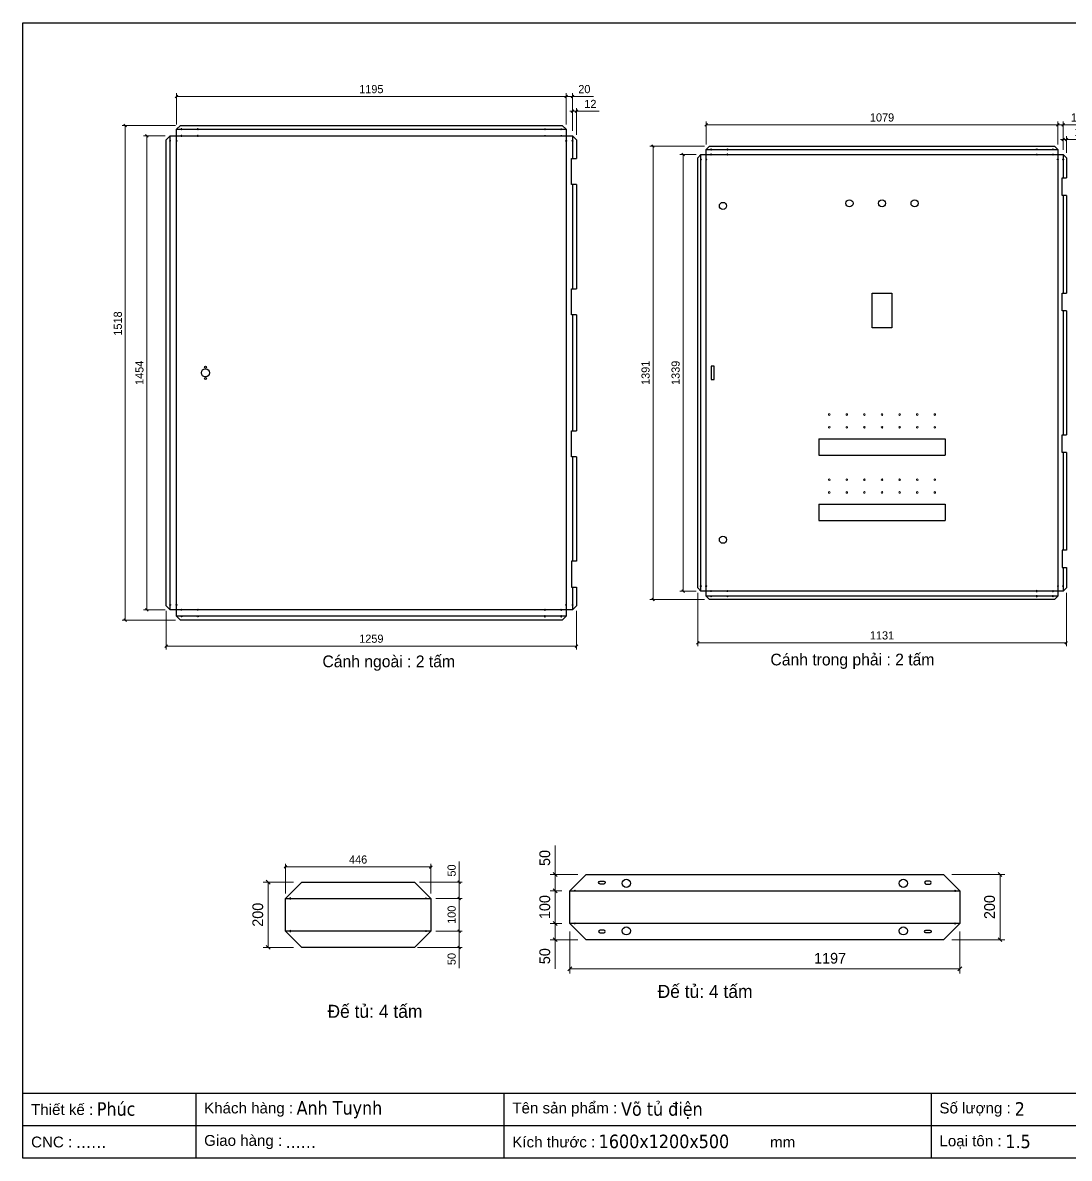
# Model space of a CAD drawing. Header units: millimetres. Extents: x 0 to 4927, y 0 to 3484.
# Drawn here: x 0 to 3211, y 0 to 3484 of the extents above; entities that cross this region are included whole.
import ezdxf
from ezdxf.enums import TextEntityAlignment as Align

# ---------------------------------------------------------------- set-up
doc = ezdxf.new("R2010")
doc.units = ezdxf.units.MM
doc.layers.add('CNC', color=7, linetype='Continuous')
doc.layers.add('DIM', color=253, linetype='Continuous')
doc.layers.add('Tủ điện', color=7, linetype='Continuous', lineweight=25)
doc.layers.add('Vỏ Tủ', color=255, linetype='Continuous', lineweight=18)
doc.styles.add('Arial', font='arial.ttf')
doc.styles.add('Tahoma (Input Text)', font='tahoma.ttf')
doc.dimstyles.new('Dim-25', dxfattribs={"dimtxt": 25, "dimasz": 8, "dimexe": 10, "dimexo": 15, "dimgap": 10, "dimtad": 1, "dimdec": 0, "dimtxsty": 'Standard', "dimblk": 'OBLIQUE', "dimcen": 10, "dimclrd": 5, "dimclre": 5, "dimclrt": 3, "dimazin": 3, "dimtfac": 1, "dimtdec": 0, "dimtmove": 0, "dimatfit": 3, "dimldrblk": 'OBLIQUE', "dimlwd": 9, "dimlwe": 9})
doc.dimstyles.new('Dim-33', dxfattribs={"dimtxt": 33, "dimasz": 12, "dimexe": 15, "dimexo": 25, "dimgap": 15, "dimtad": 1, "dimdec": 0, "dimtxsty": 'Standard', "dimblk": 'OBLIQUE', "dimcen": 10, "dimclrd": 5, "dimclre": 5, "dimclrt": 3, "dimazin": 3, "dimtfac": 1, "dimtdec": 0, "dimtmove": 0, "dimatfit": 3, "dimldrblk": 'OPEN30', "dimlwd": 9, "dimlwe": 9})

# ---------------------------------------------------------------- blocks, each defined once
blk = doc.blocks.new('khungtenAsean2')
at = {"color": 7}
for p, q in [((2970, -1980), (0, -1980)), ((320, -1980), (320, -2100)), ((890, -1980), (890, -2100)), ((1680, -1980), (1680, -2100)), ((2020, -2040), (0, -2040))]:
    blk.add_line(p, q, dxfattribs=at)
blk.add_lwpolyline([(0, 0), (2970, 0), (2970, -2100), (0, -2100)], close=True, dxfattribs=at)
at = {"color": 2, "char_height": 20, "width": 917.634, "attachment_point": 4, "style": 'Arial'}
for s, insert in [('  Tên sản phẩm :', (890, -2010)), ('  Số lượng :', (1680, -2010)), ('  Thiết kế :', (0, -2010)), ('  Khách hàng :', (320, -2010)), ('  Giao hàng :', (320, -2070)), ('  Loại tôn :', (1680, -2070)), ('  CNC :', (0, -2070)), ('  Kích thước :', (890, -2070)), ('mm', (1382.3, -2070))]:
    blk.add_mtext(s, dxfattribs=dict(at, insert=insert))
at = {"color": 1, "style": 'Tahoma (Input Text)', "flags": 8}
for tag, p in [('#03', (506.6, -2019.3)), ('#01', (137.1, -2021.3)), ('#05', (1106.6, -2021.3)), ('#07', (1834.7, -2021.3)), ('#09', (2146.7, -2021.3)), ('#02', (98.5, -2081.3)), ('#04', (486.1, -2081.3)), ('#06', (1065.3, -2081.3)), ('#08', (1817.4, -2081.3)), ('#10', (2146.7, -2081.3))]:
    blk.add_attdef(tag, p, '', height=25, dxfattribs=at)
blk.add_attdef('#11', text='', height=25, dxfattribs=at).set_placement((2915, -2067.3), align=Align.CENTER)
blk = doc.blocks.new('f3daunguoc')
at = {"layer": 'CNC', "color": 2, "lineweight": -3}
blk.add_circle((0, 0), 1.5, dxfattribs=at)
blk = doc.blocks.new('*D1')
at = {"color": 0, "linetype": 'ByBlock', "lineweight": -2}
for p, q in [((1683.1, 3207.9), (1691.1, 3215.9)), ((1703.1, 3215.9), (1695.1, 3207.9))]:
    blk.add_line(p, q, dxfattribs=at)
at = {"layer": 'Defpoints', "color": 0, "transparency": 16777216}
for p in [(1699.1, 3211.9), (1687.1, 3136.6), (1699.1, 3124.6)]:
    blk.add_point(p, dxfattribs=at)
at = {"layer": 'DIM', "color": 5, "lineweight": 9, "transparency": 16777216}
for p, q in [((1687.1, 3211.9), (1679.1, 3211.9)), ((1687.1, 3151.6), (1687.1, 3221.9)), ((1687.1, 3211.9), (1699.1, 3211.9)), ((1699.1, 3139.6), (1699.1, 3221.9)), ((1699.1, 3211.9), (1768.3, 3211.9))]:
    blk.add_line(p, q, dxfattribs=at)
at = {"layer": 'DIM', "color": 3, "transparency": 16777216, "insert": (1741.7, 3234.5), "char_height": 25, "attachment_point": 5}
blk.add_mtext('12', dxfattribs=at)
blk = doc.blocks.new('_Oblique')
at = {"color": 0, "linetype": 'ByBlock', "lineweight": -2}
blk.add_line((-0.5, -0.5), (0.5, 0.5), dxfattribs=at)
blk = doc.blocks.new('*D2')
at = {"color": 0, "linetype": 'ByBlock', "lineweight": -2}
for p, q in [((1671.1, 3261), (1663.1, 3253)), ((1683.1, 3253), (1691.1, 3261))]:
    blk.add_line(p, q, dxfattribs=at)
at = {"layer": 'Defpoints', "color": 0, "transparency": 16777216}
for p in [(1687.1, 3257), (1667.1, 3156.6), (1687.1, 3136.6)]:
    blk.add_point(p, dxfattribs=at)
at = {"layer": 'DIM', "color": 5, "lineweight": 9, "transparency": 16777216}
for p, q in [((1667.1, 3171.6), (1667.1, 3267)), ((1667.1, 3257), (1687.1, 3257)), ((1687.1, 3151.6), (1687.1, 3267)), ((1687.1, 3257), (1751.2, 3257))]:
    blk.add_line(p, q, dxfattribs=at)
at = {"layer": 'DIM', "color": 3, "transparency": 16777216, "insert": (1723.2, 3279.8), "char_height": 25, "attachment_point": 5}
blk.add_mtext('20', dxfattribs=at)
blk = doc.blocks.new('*D3')
at = {"color": 0, "linetype": 'ByBlock', "lineweight": -2}
for p, q in [((476.1, 3261), (468.1, 3253)), ((1663.1, 3253), (1671.1, 3261))]:
    blk.add_line(p, q, dxfattribs=at)
at = {"layer": 'Defpoints', "color": 0, "transparency": 16777216}
for p in [(472.1, 3257), (472.1, 3156.6), (1667.1, 3156.6)]:
    blk.add_point(p, dxfattribs=at)
at = {"layer": 'DIM', "color": 5, "lineweight": 9, "transparency": 16777216}
for p, q in [((472.1, 3171.6), (472.1, 3267)), ((1667.1, 3257), (472.1, 3257)), ((1667.1, 3171.6), (1667.1, 3267))]:
    blk.add_line(p, q, dxfattribs=at)
at = {"layer": 'DIM', "color": 3, "transparency": 16777216, "insert": (1069.6, 3279.8), "char_height": 25, "attachment_point": 5}
blk.add_mtext('1195', dxfattribs=at)
blk = doc.blocks.new('*D4')
at = {"color": 0, "linetype": 'ByBlock', "lineweight": -2}
for p, q in [((318.7, 3164.6), (310.7, 3172.6)), ((310.7, 1654.6), (318.7, 1646.6))]:
    blk.add_line(p, q, dxfattribs=at)
at = {"layer": 'Defpoints', "color": 0, "transparency": 16777216}
for p in [(484.1, 3168.6), (314.7, 1650.6), (484.1, 1650.6)]:
    blk.add_point(p, dxfattribs=at)
at = {"layer": 'DIM', "color": 5, "lineweight": 9, "transparency": 16777216}
for p, q in [((469.1, 3168.6), (304.7, 3168.6)), ((314.7, 3168.6), (314.7, 1650.6)), ((469.1, 1650.6), (304.7, 1650.6))]:
    blk.add_line(p, q, dxfattribs=at)
at = {"layer": 'DIM', "color": 3, "transparency": 16777216, "insert": (291.9, 2560.9), "char_height": 25, "attachment_point": 5, "rotation": 90}
blk.add_mtext('1518', dxfattribs=at)
blk = doc.blocks.new('*D5')
at = {"color": 0, "linetype": 'ByBlock', "lineweight": -2}
for p, q in [((385, 3132.6), (377, 3140.6)), ((377, 1686.6), (385, 1678.6))]:
    blk.add_line(p, q, dxfattribs=at)
at = {"layer": 'Defpoints', "color": 0, "transparency": 16777216}
for p in [(452.1, 3136.6), (381, 1682.6), (452.1, 1682.6)]:
    blk.add_point(p, dxfattribs=at)
at = {"layer": 'DIM', "color": 5, "lineweight": 9, "transparency": 16777216}
for p, q in [((437.1, 3136.6), (371, 3136.6)), ((381, 3136.6), (381, 1682.6)), ((437.1, 1682.6), (371, 1682.6))]:
    blk.add_line(p, q, dxfattribs=at)
at = {"layer": 'DIM', "color": 3, "transparency": 16777216, "insert": (358.2, 2409.6), "char_height": 25, "attachment_point": 5, "rotation": 90}
blk.add_mtext('1454', dxfattribs=at)
blk = doc.blocks.new('*D6')
at = {"color": 0, "linetype": 'ByBlock', "lineweight": -2}
for p, q in [((444.1, 1575), (436.1, 1567)), ((1695.1, 1567), (1703.1, 1575))]:
    blk.add_line(p, q, dxfattribs=at)
at = {"layer": 'Defpoints', "color": 0, "transparency": 16777216}
for p in [(440.1, 1694.6), (1699.1, 1694.6), (1699.1, 1571)]:
    blk.add_point(p, dxfattribs=at)
at = {"layer": 'DIM', "color": 5, "lineweight": 9, "transparency": 16777216}
for p, q in [((440.1, 1679.6), (440.1, 1561)), ((1699.1, 1679.6), (1699.1, 1561)), ((440.1, 1571), (1699.1, 1571))]:
    blk.add_line(p, q, dxfattribs=at)
at = {"layer": 'DIM', "color": 3, "transparency": 16777216, "insert": (1069.6, 1593.8), "char_height": 25, "attachment_point": 5}
blk.add_mtext('1259', dxfattribs=at)
blk = doc.blocks.new('*D7')
at = {"color": 0, "linetype": 'ByBlock', "lineweight": -2}
for p, q in [((3188, 3121.3), (3196, 3129.3)), ((3206, 3129.3), (3198, 3121.3))]:
    blk.add_line(p, q, dxfattribs=at)
at = {"layer": 'Defpoints', "color": 0, "transparency": 16777216}
for p in [(3202, 3125.3), (3192, 3079.1), (3202, 3069.1)]:
    blk.add_point(p, dxfattribs=at)
at = {"layer": 'DIM', "color": 5, "lineweight": 9, "transparency": 16777216}
for p, q in [((3192, 3094.1), (3192, 3135.3)), ((3202, 3084.1), (3202, 3135.3)), ((3192, 3125.3), (3184, 3125.3)), ((3192, 3125.3), (3202, 3125.3)), ((3202, 3125.3), (3271.4, 3125.3))]:
    blk.add_line(p, q, dxfattribs=at)
at = {"layer": 'DIM', "color": 3, "transparency": 16777216, "insert": (3244.7, 3148.1), "char_height": 25, "attachment_point": 5}
blk.add_mtext('10', dxfattribs=at)
blk = doc.blocks.new('*D8')
at = {"color": 0, "linetype": 'ByBlock', "lineweight": -2}
for p, q in [((3172, 3166.1), (3180, 3174.1)), ((3196, 3174.1), (3188, 3166.1))]:
    blk.add_line(p, q, dxfattribs=at)
at = {"layer": 'Defpoints', "color": 0, "transparency": 16777216}
for p in [(3192, 3170.1), (3176, 3095.1), (3192, 3079.1)]:
    blk.add_point(p, dxfattribs=at)
at = {"layer": 'DIM', "color": 5, "lineweight": 9, "transparency": 16777216}
for p, q in [((3176, 3110.1), (3176, 3180.1)), ((3192, 3094.1), (3192, 3180.1)), ((3176, 3170.1), (3168, 3170.1)), ((3176, 3170.1), (3192, 3170.1)), ((3192, 3170.1), (3261.4, 3170.1))]:
    blk.add_line(p, q, dxfattribs=at)
at = {"layer": 'DIM', "color": 3, "transparency": 16777216, "insert": (3234.7, 3192.8), "char_height": 25, "attachment_point": 5}
blk.add_mtext('16', dxfattribs=at)
blk = doc.blocks.new('*D9')
at = {"color": 0, "linetype": 'ByBlock', "lineweight": -2}
for p, q in [((2101, 3174.1), (2093, 3166.1)), ((3172, 3166.1), (3180, 3174.1))]:
    blk.add_line(p, q, dxfattribs=at)
at = {"layer": 'Defpoints', "color": 0, "transparency": 16777216}
for p in [(2097, 3170.1), (2097, 3095.1), (3176, 3095.1)]:
    blk.add_point(p, dxfattribs=at)
at = {"layer": 'DIM', "color": 5, "lineweight": 9, "transparency": 16777216}
for p, q in [((2097, 3110.1), (2097, 3180.1)), ((3176, 3110.1), (3176, 3180.1)), ((3176, 3170.1), (2097, 3170.1))]:
    blk.add_line(p, q, dxfattribs=at)
at = {"layer": 'DIM', "color": 3, "transparency": 16777216, "insert": (2636.5, 3192.8), "char_height": 25, "attachment_point": 5}
blk.add_mtext('1079', dxfattribs=at)
blk = doc.blocks.new('*D10')
at = {"color": 0, "linetype": 'ByBlock', "lineweight": -2}
for p, q in [((1937.9, 3101.1), (1929.9, 3109.1)), ((1929.9, 1718.1), (1937.9, 1710.1))]:
    blk.add_line(p, q, dxfattribs=at)
at = {"layer": 'Defpoints', "color": 0, "transparency": 16777216}
for p in [(2107, 3105.1), (1933.9, 1714.1), (2107, 1714.1)]:
    blk.add_point(p, dxfattribs=at)
at = {"layer": 'DIM', "color": 5, "lineweight": 9, "transparency": 16777216}
for p, q in [((2092, 3105.1), (1923.9, 3105.1)), ((1933.9, 3105.1), (1933.9, 1714.1)), ((2092, 1714.1), (1923.9, 1714.1))]:
    blk.add_line(p, q, dxfattribs=at)
at = {"layer": 'DIM', "color": 3, "transparency": 16777216, "insert": (1911.2, 2409.6), "char_height": 25, "attachment_point": 5, "rotation": 90}
blk.add_mtext('1391', dxfattribs=at)
blk = doc.blocks.new('*D11')
at = {"color": 0, "linetype": 'ByBlock', "lineweight": -2}
for p, q in [((2030.1, 3075.1), (2022.1, 3083.1)), ((2022.1, 1744.1), (2030.1, 1736.1))]:
    blk.add_line(p, q, dxfattribs=at)
at = {"layer": 'Defpoints', "color": 0, "transparency": 16777216}
for p in [(2026.1, 3079.1), (2081, 3079.1), (2081, 1740.1)]:
    blk.add_point(p, dxfattribs=at)
at = {"layer": 'DIM', "color": 5, "lineweight": 9, "transparency": 16777216}
for p, q in [((2066, 3079.1), (2016.1, 3079.1)), ((2026.1, 1740.1), (2026.1, 3079.1)), ((2066, 1740.1), (2016.1, 1740.1))]:
    blk.add_line(p, q, dxfattribs=at)
at = {"layer": 'DIM', "color": 3, "transparency": 16777216, "insert": (2003.3, 2409.6), "char_height": 25, "attachment_point": 5, "rotation": 90}
blk.add_mtext('1339', dxfattribs=at)
blk = doc.blocks.new('*D12')
at = {"color": 0, "linetype": 'ByBlock', "lineweight": -2}
for p, q in [((2075, 1585.1), (2067, 1577.1)), ((3198, 1577.1), (3206, 1585.1))]:
    blk.add_line(p, q, dxfattribs=at)
at = {"layer": 'Defpoints', "color": 0, "transparency": 16777216}
for p in [(2071, 1750.1), (3202, 1750.1), (3202, 1581.1)]:
    blk.add_point(p, dxfattribs=at)
at = {"layer": 'DIM', "color": 5, "lineweight": 9, "transparency": 16777216}
for p, q in [((2071, 1735.1), (2071, 1571.1)), ((3202, 1735.1), (3202, 1571.1)), ((2071, 1581.1), (3202, 1581.1))]:
    blk.add_line(p, q, dxfattribs=at)
at = {"layer": 'DIM', "color": 3, "transparency": 16777216, "insert": (2636.5, 1603.9), "char_height": 25, "attachment_point": 5}
blk.add_mtext('1131', dxfattribs=at)
blk = doc.blocks.new('*D19')
at = {"color": 0, "linetype": 'ByBlock', "lineweight": -2}
for p, q in [((759.2, 841.1), (747.2, 853.1)), ((747.2, 653.1), (759.2, 641.1))]:
    blk.add_line(p, q, dxfattribs=at)
at = {"layer": 'Defpoints', "color": 0, "transparency": 16777216}
for p in [(753.2, 847.1), (856.1, 847.1), (856.1, 647.1)]:
    blk.add_point(p, dxfattribs=at)
at = {"layer": 'DIM', "color": 5, "lineweight": 9, "transparency": 16777216}
for p, q in [((831.1, 847.1), (738.2, 847.1)), ((753.2, 647.1), (753.2, 847.1)), ((831.1, 647.1), (738.2, 647.1))]:
    blk.add_line(p, q, dxfattribs=at)
at = {"layer": 'DIM', "color": 3, "transparency": 16777216, "insert": (721.4, 747.1), "char_height": 33, "attachment_point": 5, "rotation": 90}
blk.add_mtext('200', dxfattribs=at)
blk = doc.blocks.new('_Open30')
at = {"color": 0, "linetype": 'ByBlock', "lineweight": -2}
for p, q in [((-1, 0.27), (0, 0)), ((0, 0), (-1, -0.27)), ((0, 0), (-1, 0))]:
    blk.add_line(p, q, dxfattribs=at)
blk = doc.blocks.new('*D20')
at = {"color": 0, "linetype": 'ByBlock', "lineweight": -2}
for p, q in [((3004.5, 864.6), (2992.5, 876.6)), ((2992.5, 676.6), (3004.5, 664.6))]:
    blk.add_line(p, q, dxfattribs=at)
at = {"layer": 'Defpoints', "color": 0, "transparency": 16777216}
for p in [(2825.6, 870.6), (2825.6, 670.6), (2998.5, 670.6)]:
    blk.add_point(p, dxfattribs=at)
at = {"layer": 'DIM', "color": 5, "lineweight": 9, "transparency": 16777216}
for p, q in [((2850.6, 870.6), (3013.5, 870.6)), ((2998.5, 870.6), (2998.5, 670.6)), ((2850.6, 670.6), (3013.5, 670.6))]:
    blk.add_line(p, q, dxfattribs=at)
at = {"layer": 'DIM', "color": 3, "transparency": 16777216, "insert": (2966.6, 770.6), "char_height": 33, "attachment_point": 5, "rotation": 90}
blk.add_mtext('200', dxfattribs=at)
blk = doc.blocks.new('*D21')
at = {"color": 0, "linetype": 'ByBlock', "lineweight": -2}
for p, q in [((1684.6, 587.5), (1672.6, 575.5)), ((2869.6, 575.5), (2881.6, 587.5))]:
    blk.add_line(p, q, dxfattribs=at)
at = {"layer": 'Defpoints', "color": 0, "transparency": 16777216}
for p in [(1678.6, 720.6), (2875.6, 720.6), (2875.6, 581.5)]:
    blk.add_point(p, dxfattribs=at)
at = {"layer": 'DIM', "color": 5, "lineweight": 9, "transparency": 16777216}
for p, q in [((1678.6, 695.6), (1678.6, 566.5)), ((2875.6, 695.6), (2875.6, 566.5)), ((1678.6, 581.5), (2875.6, 581.5))]:
    blk.add_line(p, q, dxfattribs=at)
at = {"layer": 'DIM', "color": 3, "transparency": 16777216, "insert": (2477.1, 613.4), "char_height": 33, "attachment_point": 5}
blk.add_mtext('1197', dxfattribs=at)
blk = doc.blocks.new('*D22')
at = {"color": 0, "linetype": 'ByBlock', "lineweight": -2}
for p, q in [((1639.7, 814.6), (1627.7, 826.6)), ((1627.7, 726.6), (1639.7, 714.6))]:
    blk.add_line(p, q, dxfattribs=at)
at = {"layer": 'Defpoints', "color": 0, "transparency": 16777216}
for p in [(1678.6, 820.6), (1633.7, 720.6), (1678.6, 720.6)]:
    blk.add_point(p, dxfattribs=at)
at = {"layer": 'DIM', "color": 5, "lineweight": 9, "transparency": 16777216}
for p, q in [((1653.6, 820.6), (1618.7, 820.6)), ((1633.7, 820.6), (1633.7, 720.6)), ((1653.6, 720.6), (1618.7, 720.6))]:
    blk.add_line(p, q, dxfattribs=at)
at = {"layer": 'DIM', "color": 3, "transparency": 16777216, "insert": (1601.9, 770.6), "char_height": 33, "attachment_point": 5, "rotation": 90}
blk.add_mtext('100', dxfattribs=at)
blk = doc.blocks.new('*D23')
at = {"color": 0, "linetype": 'ByBlock', "lineweight": -2}
for p, q in [((1639.7, 864.6), (1627.7, 876.6)), ((1627.7, 826.6), (1639.7, 814.6))]:
    blk.add_line(p, q, dxfattribs=at)
at = {"layer": 'Defpoints', "color": 0, "transparency": 16777216}
for p in [(1633.7, 870.6), (1728.6, 870.6), (1678.6, 820.6)]:
    blk.add_point(p, dxfattribs=at)
at = {"layer": 'DIM', "color": 5, "lineweight": 9, "transparency": 16777216}
for p, q in [((1633.7, 870.6), (1633.7, 959.7)), ((1703.6, 870.6), (1618.7, 870.6)), ((1633.7, 820.6), (1633.7, 870.6)), ((1653.6, 820.6), (1618.7, 820.6))]:
    blk.add_line(p, q, dxfattribs=at)
at = {"layer": 'DIM', "color": 3, "transparency": 16777216, "insert": (1601.9, 921.2), "char_height": 33, "attachment_point": 5, "rotation": 90}
blk.add_mtext('50', dxfattribs=at)
blk = doc.blocks.new('*D24')
at = {"color": 0, "linetype": 'ByBlock', "lineweight": -2}
for p, q in [((1639.7, 714.6), (1627.7, 726.6)), ((1627.7, 676.6), (1639.7, 664.6))]:
    blk.add_line(p, q, dxfattribs=at)
at = {"layer": 'Defpoints', "color": 0, "transparency": 16777216}
for p in [(1678.6, 720.6), (1633.7, 670.6), (1728.6, 670.6)]:
    blk.add_point(p, dxfattribs=at)
at = {"layer": 'DIM', "color": 5, "lineweight": 9, "transparency": 16777216}
for p, q in [((1653.6, 720.6), (1618.7, 720.6)), ((1633.7, 720.6), (1633.7, 670.6)), ((1703.6, 670.6), (1618.7, 670.6)), ((1633.7, 670.6), (1633.7, 581.4))]:
    blk.add_line(p, q, dxfattribs=at)
at = {"layer": 'DIM', "color": 3, "transparency": 16777216, "insert": (1601.9, 620), "char_height": 33, "attachment_point": 5, "rotation": 90}
blk.add_mtext('50', dxfattribs=at)
blk = doc.blocks.new('ovan8.5x20')
at = {"layer": 'CNC', "color": 2, "lineweight": -3}
for p, q in [((5.7, 4.2), (-5.8, 4.2)), ((-5.8, -4.2), (5.7, -4.2))]:
    blk.add_line(p, q, dxfattribs=at)
for centre, start, end in [((-5.8, 0), 90, 270), ((5.7, 0), 270, 90)]:
    blk.add_arc(centre, 4.25, start, end, dxfattribs=at)
blk = doc.blocks.new('*D25')
at = {"color": 0, "linetype": 'ByBlock', "lineweight": -2}
for p, q in [((810.1, 897.6), (802.1, 889.6)), ((1248.1, 889.6), (1256.1, 897.6))]:
    blk.add_line(p, q, dxfattribs=at)
at = {"layer": 'Defpoints', "color": 0, "ltscale": 3, "transparency": 16777216}
for p in [(1252.1, 893.6), (806.1, 797.1), (1252.1, 797.1)]:
    blk.add_point(p, dxfattribs=at)
at = {"layer": 'DIM', "color": 5, "lineweight": 9, "ltscale": 3, "transparency": 16777216}
for p, q in [((806.1, 812.1), (806.1, 903.6)), ((806.1, 893.6), (1252.1, 893.6)), ((1252.1, 812.1), (1252.1, 903.6))]:
    blk.add_line(p, q, dxfattribs=at)
at = {"layer": 'DIM', "color": 3, "ltscale": 3, "transparency": 16777216, "insert": (1029.1, 916.4), "char_height": 25, "attachment_point": 5}
blk.add_mtext('446', dxfattribs=at)
blk = doc.blocks.new('*D26')
at = {"color": 0, "linetype": 'ByBlock', "lineweight": -2}
for p, q in [((1342.8, 843.1), (1334.8, 851.1)), ((1334.8, 801.1), (1342.8, 793.1))]:
    blk.add_line(p, q, dxfattribs=at)
at = {"layer": 'Defpoints', "color": 0, "ltscale": 3, "transparency": 16777216}
for p in [(1202.1, 847.1), (1338.8, 847.1), (1252.1, 797.1)]:
    blk.add_point(p, dxfattribs=at)
at = {"layer": 'DIM', "color": 5, "lineweight": 9, "ltscale": 3, "transparency": 16777216}
for p, q in [((1338.8, 847.1), (1338.8, 910.8)), ((1217.1, 847.1), (1348.8, 847.1)), ((1338.8, 797.1), (1338.8, 847.1)), ((1267.1, 797.1), (1348.8, 797.1))]:
    blk.add_line(p, q, dxfattribs=at)
at = {"layer": 'DIM', "color": 3, "ltscale": 3, "transparency": 16777216, "insert": (1316.1, 882.9), "char_height": 25, "attachment_point": 5, "rotation": 90}
blk.add_mtext('50', dxfattribs=at)
blk = doc.blocks.new('*D27')
at = {"color": 0, "linetype": 'ByBlock', "lineweight": -2}
for p, q in [((1342.8, 793.1), (1334.8, 801.1)), ((1334.8, 701.1), (1342.8, 693.1))]:
    blk.add_line(p, q, dxfattribs=at)
at = {"layer": 'Defpoints', "color": 0, "ltscale": 3, "transparency": 16777216}
for p in [(1252.1, 797.1), (1338.8, 797.1), (1252.1, 697.1)]:
    blk.add_point(p, dxfattribs=at)
at = {"layer": 'DIM', "color": 5, "lineweight": 9, "ltscale": 3, "transparency": 16777216}
for p, q in [((1267.1, 797.1), (1348.8, 797.1)), ((1338.8, 697.1), (1338.8, 797.1)), ((1267.1, 697.1), (1348.8, 697.1))]:
    blk.add_line(p, q, dxfattribs=at)
at = {"layer": 'DIM', "color": 3, "ltscale": 3, "transparency": 16777216, "insert": (1316.1, 747.1), "char_height": 25, "attachment_point": 5, "rotation": 90}
blk.add_mtext('100', dxfattribs=at)
blk = doc.blocks.new('*D28')
at = {"color": 0, "linetype": 'ByBlock', "lineweight": -2}
for p, q in [((1342.8, 693.1), (1334.8, 701.1)), ((1334.8, 651.1), (1342.8, 643.1))]:
    blk.add_line(p, q, dxfattribs=at)
at = {"layer": 'Defpoints', "color": 0, "ltscale": 3, "transparency": 16777216}
for p in [(1252.1, 697.1), (1196, 647.1), (1338.8, 647.1)]:
    blk.add_point(p, dxfattribs=at)
at = {"layer": 'DIM', "color": 5, "lineweight": 9, "ltscale": 3, "transparency": 16777216}
for p, q in [((1267.1, 697.1), (1348.8, 697.1)), ((1338.8, 697.1), (1338.8, 647.1)), ((1211, 647.1), (1348.8, 647.1)), ((1338.8, 647.1), (1338.8, 583.4))]:
    blk.add_line(p, q, dxfattribs=at)
at = {"layer": 'DIM', "color": 3, "ltscale": 3, "transparency": 16777216, "insert": (1316.1, 611.2), "char_height": 25, "attachment_point": 5, "rotation": 90}
blk.add_mtext('50', dxfattribs=at)

msp = doc.modelspace()

# ---------------------------------------------------------------- linework, layer by layer
at = {"color": 7}
for p, q in [((806.1, 797.1), (856.1, 847.1)), ((856.1, 847.1), (1202.1, 847.1)), ((1252.1, 797.1), (1202.1, 847.1)), ((1678.6, 820.6), (1728.6, 870.6)), ((1728.6, 870.6), (2825.6, 870.6)), ((2825.6, 870.6), (2875.6, 820.6)), ((1678.6, 820.6), (2875.6, 820.6)), ((1678.6, 720.6), (1678.6, 820.6)), ((2875.6, 820.6), (2875.6, 720.6)), ((806.1, 697.1), (806.1, 797.1)), ((806.1, 797.1), (1252.1, 797.1)), ((1252.1, 797.1), (1252.1, 697.1)), ((1252.1, 697.1), (806.1, 697.1)), ((856.1, 647.1), (806.1, 697.1)), ((1252.1, 697.1), (1202.1, 647.1)), ((2875.6, 720.6), (1678.6, 720.6)), ((1678.6, 720.6), (1728.6, 670.6)), ((2875.6, 720.6), (2825.6, 670.6)), ((2825.6, 670.6), (1728.6, 670.6)), ((1202.1, 647.1), (856.1, 647.1))]:
    msp.add_line(p, q, dxfattribs=at)
for points in [[(1699.1, 1752.1), (1699.1, 1694.6), (1687.1, 1682.6), (1667.1, 1682.6), (1667.1, 1662.6), (1655.1, 1650.6), (484.1, 1650.6), (472.1, 1662.6), (472.1, 1682.6), (452.1, 1682.6), (440.1, 1694.6), (440.1, 3124.6), (452.1, 3136.6), (472.1, 3136.6), (472.1, 3156.6), (484.1, 3168.6), (1655.1, 3168.6), (1667.1, 3156.6), (1667.1, 3136.6), (1687.1, 3136.6), (1699.1, 3124.6), (1699.1, 3067.1)], [(452.1, 1682.6), (452.1, 3136.6)], [(472.1, 3156.6), (1667.1, 3156.6)], [(1687.1, 3136.6), (1687.1, 3067.1)], [(3202, 1811.9), (3202, 1750.1), (3192, 1740.1), (3176, 1740.1), (3176, 1724.1), (3166, 1714.1), (2107, 1714.1), (2097, 1724.1), (2097, 1740.1), (2081, 1740.1), (2071, 1750.1), (2071, 3069.1), (2081, 3079.1), (2097, 3079.1), (2097, 3095.1), (2107, 3105.1), (3166, 3105.1), (3176, 3095.1), (3176, 3079.1), (3192, 3079.1), (3202, 3069.1), (3202, 3007.4)], [(2081, 1740.1), (2081, 3079.1)], [(2097, 3095.1), (3176, 3095.1)], [(3192, 3079.1), (3192, 3007.4)], [(1687.1, 2987.1), (1687.1, 2667.1)], [(1699.1, 2987.1), (1699.1, 2667.1)], [(3192, 2953.4), (3192, 2654.1)], [(3202, 2953.4), (3202, 2654.1)], [(1687.1, 2587.1), (1687.1, 2232.1)], [(1699.1, 2587.1), (1699.1, 2232.1)], [(3192, 2600.1), (3192, 2219.1)], [(3202, 2600.1), (3202, 2219.1)], [(3192, 2165.1), (3192, 1865.9)], [(3202, 2165.1), (3202, 1865.9)], [(1687.1, 2152.1), (1687.1, 1832.1)], [(1699.1, 2152.1), (1699.1, 1832.1)], [(3192, 1811.9), (3192, 1740.1)], [(1687.1, 1752.1), (1687.1, 1682.6)], [(3176, 1724.1), (2097, 1724.1)], [(1667.1, 1662.6), (472.1, 1662.6)]]:
    msp.add_lwpolyline(points, dxfattribs=at)
for points in [[(472.1, 3136.6), (1667.1, 3136.6), (1667.1, 1682.6), (472.1, 1682.6)], [(2097, 3079.1), (3176, 3079.1), (3176, 1740.1), (2097, 1740.1)]]:
    msp.add_lwpolyline(points, close=True, dxfattribs=at)
at = {"color": 2}
for points in [[(1699.1, 2987.1), (1684.1, 2987.1), (1684.1, 3067.1), (1699.1, 3067.1)], [(3202, 2953.4), (3189, 2953.4), (3189, 3007.4), (3202, 3007.4)], [(1699.1, 2587.1), (1684.1, 2587.1), (1684.1, 2667.1), (1699.1, 2667.1)], [(3202, 2600.1), (3189, 2600.1), (3189, 2654.1), (3202, 2654.1)], [(1699.1, 2152.1), (1684.1, 2152.1), (1684.1, 2232.1), (1699.1, 2232.1)], [(3202, 2165.1), (3189, 2165.1), (3189, 2219.1), (3202, 2219.1)], [(3202, 1865.9), (3189, 1865.9), (3189, 1811.9), (3202, 1811.9)], [(1699.1, 1832.1), (1684.1, 1832.1), (1684.1, 1752.1), (1699.1, 1752.1)]]:
    msp.add_lwpolyline(points, dxfattribs=at)
for centre, radius in [((2148.5, 2921.6), 11), ((560.6, 2409.6), 12.5), ((560.6, 2426.6), 3), ((560.6, 2392.6), 3), ((2148.5, 1897.6), 11)]:
    msp.add_circle(centre, radius, dxfattribs=at)
at = {"color": 2, "ltscale": 3}
for centre in [(1852.1, 843.6), (2702.1, 843.6), (1852.1, 697.6), (2702.1, 697.6)]:
    msp.add_circle(centre, 12.5, dxfattribs=at)
at = {"layer": 'Tủ điện', "color": 2}
for p, q in [((2442.5, 2206.6), (2830.5, 2206.6)), ((2442.5, 2206.6), (2442.5, 2156.6)), ((2830.5, 2206.6), (2830.5, 2156.6)), ((2442.5, 2156.6), (2830.5, 2156.6)), ((2442.5, 2006.6), (2830.5, 2006.6)), ((2442.5, 2006.6), (2442.5, 1956.6)), ((2830.5, 2006.6), (2830.5, 1956.6)), ((2442.5, 1956.6), (2830.5, 1956.6))]:
    msp.add_line(p, q, dxfattribs=at)
msp.add_lwpolyline([(2606, 2653.8), (2667.1, 2653.8), (2667.1, 2548.1), (2606, 2548.1)], close=True, dxfattribs=at)
msp.add_lwpolyline([(2112.2, 2429.6), (2112.2, 2389.6), (2121.2, 2389.6), (2121.2, 2429.6), (2112.2, 2429.6)], dxfattribs=at)
for centre in [(2536.5, 2929.6), (2636.5, 2929.6), (2736.5, 2929.6)]:
    msp.add_circle(centre, 11, dxfattribs=at)
at = {"layer": 'Vỏ Tủ', "color": 2}
for centre in [(2474.5, 2281.6), (2528.5, 2281.6), (2582.5, 2281.6), (2636.5, 2281.6), (2690.5, 2281.6), (2744.5, 2281.6), (2798.5, 2281.6), (2474.5, 2242.6), (2528.5, 2242.6), (2582.5, 2242.6), (2636.5, 2242.6), (2690.5, 2242.6), (2744.5, 2242.6), (2798.5, 2242.6), (2474.5, 2081.6), (2528.5, 2081.6), (2582.5, 2081.6), (2636.5, 2081.6), (2690.5, 2081.6), (2744.5, 2081.6), (2798.5, 2081.6), (2474.5, 2042.6), (2528.5, 2042.6), (2582.5, 2042.6), (2636.5, 2042.6), (2690.5, 2042.6), (2744.5, 2042.6), (2798.5, 2042.6)]:
    msp.add_circle(centre, 2.5, dxfattribs=at)

# ---------------------------------------------------------------- block references
at = {"color": 7}
ref = msp.add_blockref('khungtenAsean2', (0, 3483.6), dxfattribs=dict(at, xscale=1.658879999986311, yscale=1.658879999986311, zscale=1.658879999986311))
ref.add_attrib('#08', '1.5', (3014.9, 31.1), dxfattribs={"color": 1, "height": 41.47, "style": 'Tahoma (Input Text)'})
ref.add_attrib('#07', '2', (3043.5, 130.6), dxfattribs={"color": 1, "height": 41.5, "style": 'Tahoma (Input Text)'})
ref.add_attrib('#06', '1600x1200x500', (1767.3, 31.1), dxfattribs={"color": 1, "height": 41.472, "style": 'Tahoma (Input Text)'})
ref.add_attrib('#05', 'Võ tủ điện', (1835.8, 130.6), dxfattribs={"color": 1, "height": 41.47, "style": 'Tahoma (Input Text)'})
ref.add_attrib('#04', '......', (806.4, 31.1), dxfattribs={"color": 1, "height": 41.47, "style": 'Tahoma (Input Text)'})
ref.add_attrib('#03', 'Anh Tuynh', (840.3, 133.9), dxfattribs={"color": 1, "height": 41.47, "style": 'Tahoma (Input Text)'})
ref.add_attrib('#02', '......', (163.3, 31.1), dxfattribs={"color": 1, "height": 41.47, "style": 'Tahoma (Input Text)'})
ref.add_attrib('#01', 'Phúc', (227.4, 130.6), dxfattribs={"color": 1, "height": 41.47, "style": 'Tahoma (Input Text)'})
at = {"lineweight": -3, "xscale": -1}
for p, rotation in [((487.1, 3156.6), 180), ((487.1, 3136.6), 180), ((537.1, 3156.6), 180), ((537.1, 3136.6), 180), ((452.1, 3121.6), 180), ((472.1, 3121.6), 180), ((2081, 3064.1), 180), ((2097, 3064.1), 180), ((2112, 3095.1), 180), ((2112, 3079.1), 180), ((2162, 3095.1), 180), ((2162, 3079.1), 180), ((2860.6, 820.6), 90), ((821.1, 797.1), 270), ((821.1, 697.1), 270), ((2860.6, 720.6), 90)]:
    msp.add_blockref('f3daunguoc', p, dxfattribs=dict(at, rotation=rotation))
at = {"lineweight": -3}
for p, rotation in [((1602.1, 3156.6), 180), ((1602.1, 3136.6), 180), ((1652.1, 3156.6), 180), ((1652.1, 3136.6), 180), ((1667.1, 3121.6), 180), ((1687.1, 3121.6), 180), ((3111, 3095.1), 180), ((3111, 3079.1), 180), ((3161, 3095.1), 180), ((3161, 3079.1), 180), ((3176, 3064.1), 180), ((3192, 3064.1), 180), ((1693.6, 820.6), 270), ((1237.1, 797.1), 90), ((1237.1, 697.1), 90), ((1693.6, 720.6), 270)]:
    msp.add_blockref('f3daunguoc', p, dxfattribs=dict(at, rotation=rotation))
for p in [(2081, 1755.1), (2097, 1755.1), (2112, 1740.1), (2112, 1724.1), (2162, 1740.1), (2162, 1724.1), (452.1, 1697.6), (472.1, 1697.6), (487.1, 1682.6), (537.1, 1682.6), (487.1, 1662.6), (537.1, 1662.6)]:
    msp.add_blockref('f3daunguoc', p, dxfattribs=at)
at = {"lineweight": -3, "xscale": -1}
for p in [(3176, 1755.1), (3192, 1755.1), (3111, 1740.1), (3111, 1724.1), (3161, 1740.1), (3161, 1724.1), (1602.1, 1682.6), (1652.1, 1682.6), (1667.1, 1697.6), (1687.1, 1697.6), (1602.1, 1662.6), (1652.1, 1662.6)]:
    msp.add_blockref('f3daunguoc', p, dxfattribs=at)
at = {"layer": 'CNC', "lineweight": -3, "xscale": -1, "rotation": 180}
msp.add_blockref('ovan8.5x20', (1777.1, 845.6), dxfattribs=at)
at = {"layer": 'CNC', "lineweight": -3, "rotation": 180}
msp.add_blockref('ovan8.5x20', (2777.1, 845.6), dxfattribs=at)
at = {"layer": 'CNC', "lineweight": -3}
msp.add_blockref('ovan8.5x20', (1777.1, 695.6), dxfattribs=at)
at = {"layer": 'CNC', "lineweight": -3, "xscale": -1}
msp.add_blockref('ovan8.5x20', (2777.1, 695.6), dxfattribs=at)

# ---------------------------------------------------------------- texts
at = {"color": 2, "attachment_point": 5}
for s, insert, char_height, width in [('Cánh ngoài : 2 tấm', (1123, 1519), 36, 875), ('Cánh trong phải : 2 tấm', (2545.7, 1524.6), 36, 868), ('Đế tủ: 4 tấm ', (2093.6, 511.7), 40, 775), ('Đế tủ: 4 tấm ', (1080.7, 450.6), 40, 704)]:
    msp.add_mtext(s, dxfattribs=dict(at, insert=insert, char_height=char_height, width=width))

# ---------------------------------------------------------------- dimensions: what is measured, and where the dimension line sits
at = {"layer": 'DIM'}
for base, p1, p2, picture, middle in [((472.1, 3257), (1667.1, 3156.6), (472.1, 3156.6), '*D3', (1069.6, 3279.8)), ((1687.1, 3257), (1667.1, 3156.6), (1687.1, 3136.6), '*D2', (1723.2, 3279.8)), ((1699.1, 3211.9), (1687.1, 3136.6), (1699.1, 3124.6), '*D1', (1741.7, 3234.5)), ((2097, 3170.1), (3176, 3095.1), (2097, 3095.1), '*D9', (2636.5, 3192.8)), ((3192, 3170.1), (3176, 3095.1), (3192, 3079.1), '*D8', (3234.7, 3192.8)), ((3202, 3125.3), (3192, 3079.1), (3202, 3069.1), '*D7', (3244.7, 3148.1)), ((3202, 1581.1), (2071, 1750.1), (3202, 1750.1), '*D12', (2636.5, 1603.9)), ((1699.1, 1571), (440.1, 1694.6), (1699.1, 1694.6), '*D6', (1069.6, 1593.8))]:
    dim = msp.add_linear_dim(base=base, p1=p1, p2=p2, dimstyle='Dim-25', dxfattribs=at)
    dim.commit()
    dim.dimension.update_dxf_attribs({"geometry": picture, "text_midpoint": middle})
dim = msp.add_linear_dim(base=(314.7, 1650.6), p1=(484.1, 3168.6), p2=(484.1, 1650.6), angle=90, dimstyle='Dim-25', dxfattribs=at)
dim.commit()
dim.dimension.update_dxf_attribs({"geometry": '*D4', "text_midpoint": (314.7, 2560.9), "dimtype": 160})
for base, p1, p2, picture, middle in [((381, 1682.6), (452.1, 3136.6), (452.1, 1682.6), '*D5', (358.2, 2409.6)), ((1933.9, 1714.1), (2107, 3105.1), (2107, 1714.1), '*D10', (1911.2, 2409.6)), ((2026.1, 3079.1), (2081, 1740.1), (2081, 3079.1), '*D11', (2003.3, 2409.6))]:
    dim = msp.add_linear_dim(base=base, p1=p1, p2=p2, angle=90, dimstyle='Dim-25', dxfattribs=at)
    dim.commit()
    dim.dimension.update_dxf_attribs({"geometry": picture, "text_midpoint": middle})
at = {"layer": 'DIM', "color": 7}
for base, p1, p2, angle, picture, middle in [((1633.7, 870.6), (1678.6, 820.6), (1728.6, 870.6), 90, '*D23', (1601.9, 921.2)), ((753.2, 847.1), (856.1, 647.1), (856.1, 847.1), 270, '*D19', (721.4, 747.1)), ((1633.7, 720.6), (1678.6, 820.6), (1678.6, 720.6), 90, '*D22', (1601.9, 770.6)), ((1633.7, 670.6), (1678.6, 720.6), (1728.6, 670.6), 90, '*D24', (1601.9, 620))]:
    dim = msp.add_linear_dim(base=base, p1=p1, p2=p2, angle=angle, dimstyle='Dim-33', dxfattribs=at)
    dim.commit()
    dim.dimension.update_dxf_attribs({"geometry": picture, "text_midpoint": middle})
at = {"layer": 'DIM', "color": 7, "ltscale": 3}
dim = msp.add_linear_dim(base=(1252.1, 893.6), p1=(806.1, 797.1), p2=(1252.1, 797.1), dimstyle='Dim-25', dxfattribs=at)
dim.commit()
dim.dimension.update_dxf_attribs({"geometry": '*D25', "text_midpoint": (1029.1, 916.4)})
for base, p1, p2, picture, middle in [((1338.8, 847.1), (1252.1, 797.1), (1202.1, 847.1), '*D26', (1316.1, 882.9)), ((1338.8, 797.1), (1252.1, 697.1), (1252.1, 797.1), '*D27', (1316.1, 747.1)), ((1338.8, 647.1), (1252.1, 697.1), (1196, 647.1), '*D28', (1316.1, 611.2))]:
    dim = msp.add_linear_dim(base=base, p1=p1, p2=p2, angle=90, dimstyle='Dim-25', dxfattribs=at)
    dim.commit()
    dim.dimension.update_dxf_attribs({"geometry": picture, "text_midpoint": middle})
at = {"layer": 'DIM', "color": 7}
dim = msp.add_linear_dim(base=(2998.5, 670.6), p1=(2825.6, 870.6), p2=(2825.6, 670.6), angle=90, dimstyle='Dim-33', dxfattribs=at)
dim.commit()
dim.dimension.update_dxf_attribs({"geometry": '*D20', "text_midpoint": (2998.5, 770.6), "dimtype": 160})
dim = msp.add_linear_dim(base=(2875.6, 581.5), p1=(1678.6, 720.6), p2=(2875.6, 720.6), dimstyle='Dim-33', dxfattribs=at)
dim.commit()
dim.dimension.update_dxf_attribs({"geometry": '*D21', "text_midpoint": (2477.1, 581.5), "dimtype": 160})

doc.saveas('drawing.dxf')
